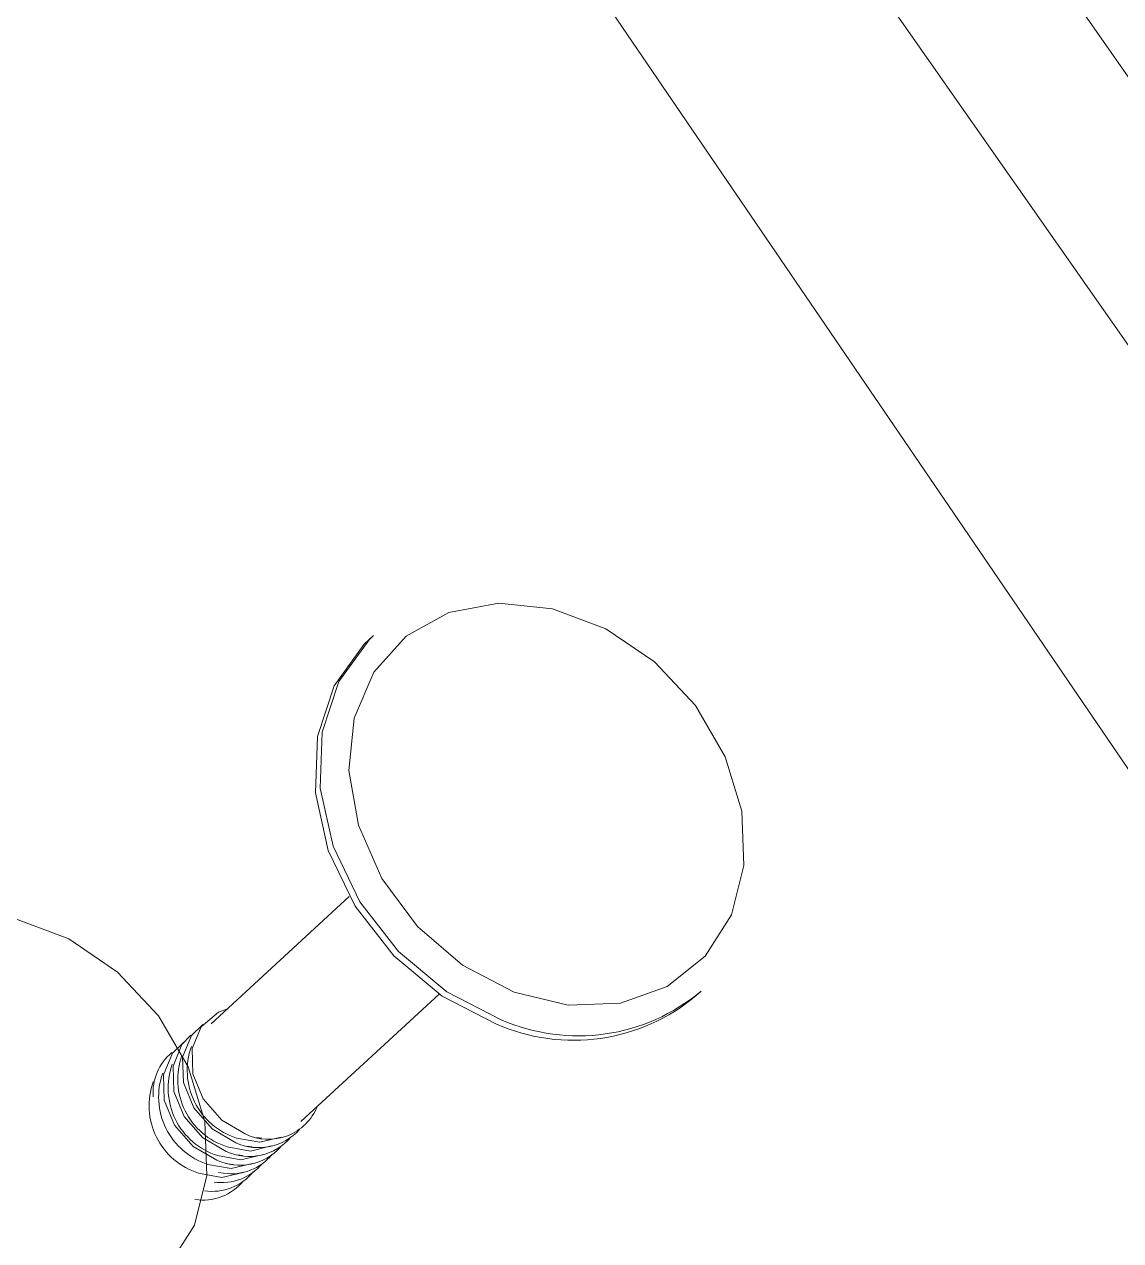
# Model space of a CAD drawing. Extents: x 0 to 216, y -5 to 280.
# Drawn here: x 43.789 to 46.308, y 185.282 to 188.075 of the extents above; entities that cross this region are included whole.
import ezdxf

# ---------------------------------------------------------------- set-up
doc = ezdxf.new("R2010")
doc.units = 0
doc.header["$LTSCALE"] = 10
doc.header["$MEASUREMENT"] = 0
doc.layers.add('CADdetails-3-FINE', color=11, linetype='CONTINUOUS', lineweight=5)

msp = doc.modelspace()

# ---------------------------------------------------------------- linework, layer by layer
at = {"layer": 'CADdetails-3-FINE'}
for p, q in [((42.023, 192.6764), (56.3528, 171.6547)), ((56.9279, 172.1846), (42.5905, 192.6764)), ((43.0227, 192.6764), (57.2169, 172.3891)), ((44.5918, 186.6715), (44.5808, 186.6614)), ((44.5359, 186.0721), (44.2185, 185.7796)), ((44.4249, 185.5556), (44.7423, 185.8481)), ((45.3333, 185.8448), (45.3443, 185.8549)), ((44.3229, 185.5188), (44.3349, 185.5173)), ((44.301, 185.4986), (44.313, 185.4971)), ((44.2572, 185.4582), (44.2692, 185.4568)), ((44.2791, 185.4784), (44.2911, 185.477)), ((44.2353, 185.438), (44.2473, 185.4366))]:
    msp.add_line(p, q, dxfattribs=at)
at = {"layer": 'CADdetails-3-FINE', "flags": 128}
for points in [[(44.9148, 185.8526), (45.0387, 185.8229), (45.1589, 185.8273), (45.2666, 185.8655), (45.3538, 185.9348), (45.4141, 186.0298), (45.4428, 186.1437), (45.438, 186.268), (45.3999, 186.3933), (45.3314, 186.5106), (45.2376, 186.6109), (45.1255, 186.687), (45.0032, 186.7331), (44.88, 186.7459), (44.765, 186.7244), (44.6666, 186.6702), (44.5922, 186.5872), (44.5473, 186.4818), (44.5352, 186.3616), (44.5569, 186.2356), (44.6106, 186.1132), (44.6925, 186.0034), (44.7965, 185.9143), (44.9148, 185.8526)], [(44.5808, 186.6614), (44.5706, 186.6516), (44.5013, 186.5559), (44.4631, 186.4395), (44.4585, 186.3105), (44.4879, 186.1775), (44.5493, 186.0497), (44.6385, 185.9357), (44.7493, 185.8434), (44.8744, 185.779)], [(44.8853, 185.7891), (44.7603, 185.8535), (44.6494, 185.9458), (44.5602, 186.0598), (44.4989, 186.1876), (44.4695, 186.3206), (44.474, 186.4496), (44.5123, 186.566), (44.5816, 186.6617), (44.5918, 186.6715)], [(43.6809, 185.1403), (43.8048, 185.1106), (43.925, 185.115), (44.0328, 185.1532), (44.12, 185.2225), (44.1802, 185.3175), (44.2089, 185.4314), (44.2041, 185.5557), (44.166, 185.681), (44.0976, 185.7982), (44.0038, 185.8986), (43.8916, 185.9747), (43.7694, 186.0208), (43.6462, 186.0336), (43.5311, 186.0121), (43.4327, 185.9579), (43.3583, 185.8749), (43.3134, 185.7695), (43.3013, 185.6493), (43.323, 185.5233), (43.3768, 185.4009), (43.4586, 185.2911), (43.5626, 185.202), (43.6809, 185.1403)], [(44.2972, 185.5267), (44.2429, 185.5587), (44.2006, 185.6072), (44.1767, 185.6649), (44.1749, 185.723), (44.1955, 185.7727), (44.2353, 185.8064), (44.2563, 185.8144)], [(44.2752, 185.5066), (44.2209, 185.5385), (44.1787, 185.587), (44.1548, 185.6447), (44.153, 185.7028), (44.1736, 185.7525), (44.1997, 185.7781)], [(44.2314, 185.4662), (44.1771, 185.4981), (44.1348, 185.5466), (44.111, 185.6043), (44.1092, 185.6625), (44.1298, 185.7122), (44.1559, 185.7377)], [(44.2533, 185.4864), (44.199, 185.5183), (44.1567, 185.5668), (44.1329, 185.6245), (44.1311, 185.6826), (44.1517, 185.7323), (44.1722, 185.7538)], [(44.3795, 185.5193), (44.3307, 185.5077), (44.2771, 185.5174)], [(44.3576, 185.4991), (44.3088, 185.4875), (44.2552, 185.4972)], [(44.3138, 185.4587), (44.265, 185.4472), (44.2114, 185.4568)], [(44.3357, 185.4789), (44.2869, 185.4673), (44.2333, 185.477)], [(44.2919, 185.4385), (44.2431, 185.427), (44.1895, 185.4366)]]:
    msp.add_lwpolyline(points, dxfattribs=at)
at = {"layer": 'CADdetails-3-FINE'}
for centre, radius, start, end in [((45.062, 186.1905), 0.4386, 246.2458, 310.0662), ((45.051, 186.1804), 0.4386, 246.2466, 310.0653), ((44.2056, 185.6209), 0.1205, 129.8337, 184.1071), ((44.3047, 185.6523), 0.1628, 160.3227, 252.3244), ((44.3266, 185.6725), 0.1628, 160.326, 252.3212), ((44.2827, 185.6321), 0.1628, 160.3233, 252.3238), ((44.2608, 185.6119), 0.1628, 160.3215, 252.3256), ((44.2389, 185.5918), 0.1628, 160.3244, 252.3227), ((44.3502, 185.6359), 0.1214, 244.0884, 337.9963), ((44.3058, 185.6014), 0.1264, 245.472, 319.7676), ((44.3278, 185.6221), 0.1269, 245.5453, 317.8745), ((44.2839, 185.5817), 0.1269, 245.5476, 317.8784), ((44.2434, 185.5356), 0.1206, 261.4079, 320.6559), ((44.2653, 185.5558), 0.1205, 261.4036, 320.6602), ((44.2215, 185.5154), 0.1205, 261.3969, 320.6625), ((44.1996, 185.4952), 0.1205, 261.4036, 320.6602)]:
    msp.add_arc(centre, radius, start, end, dxfattribs=at)

doc.saveas('drawing.dxf')
